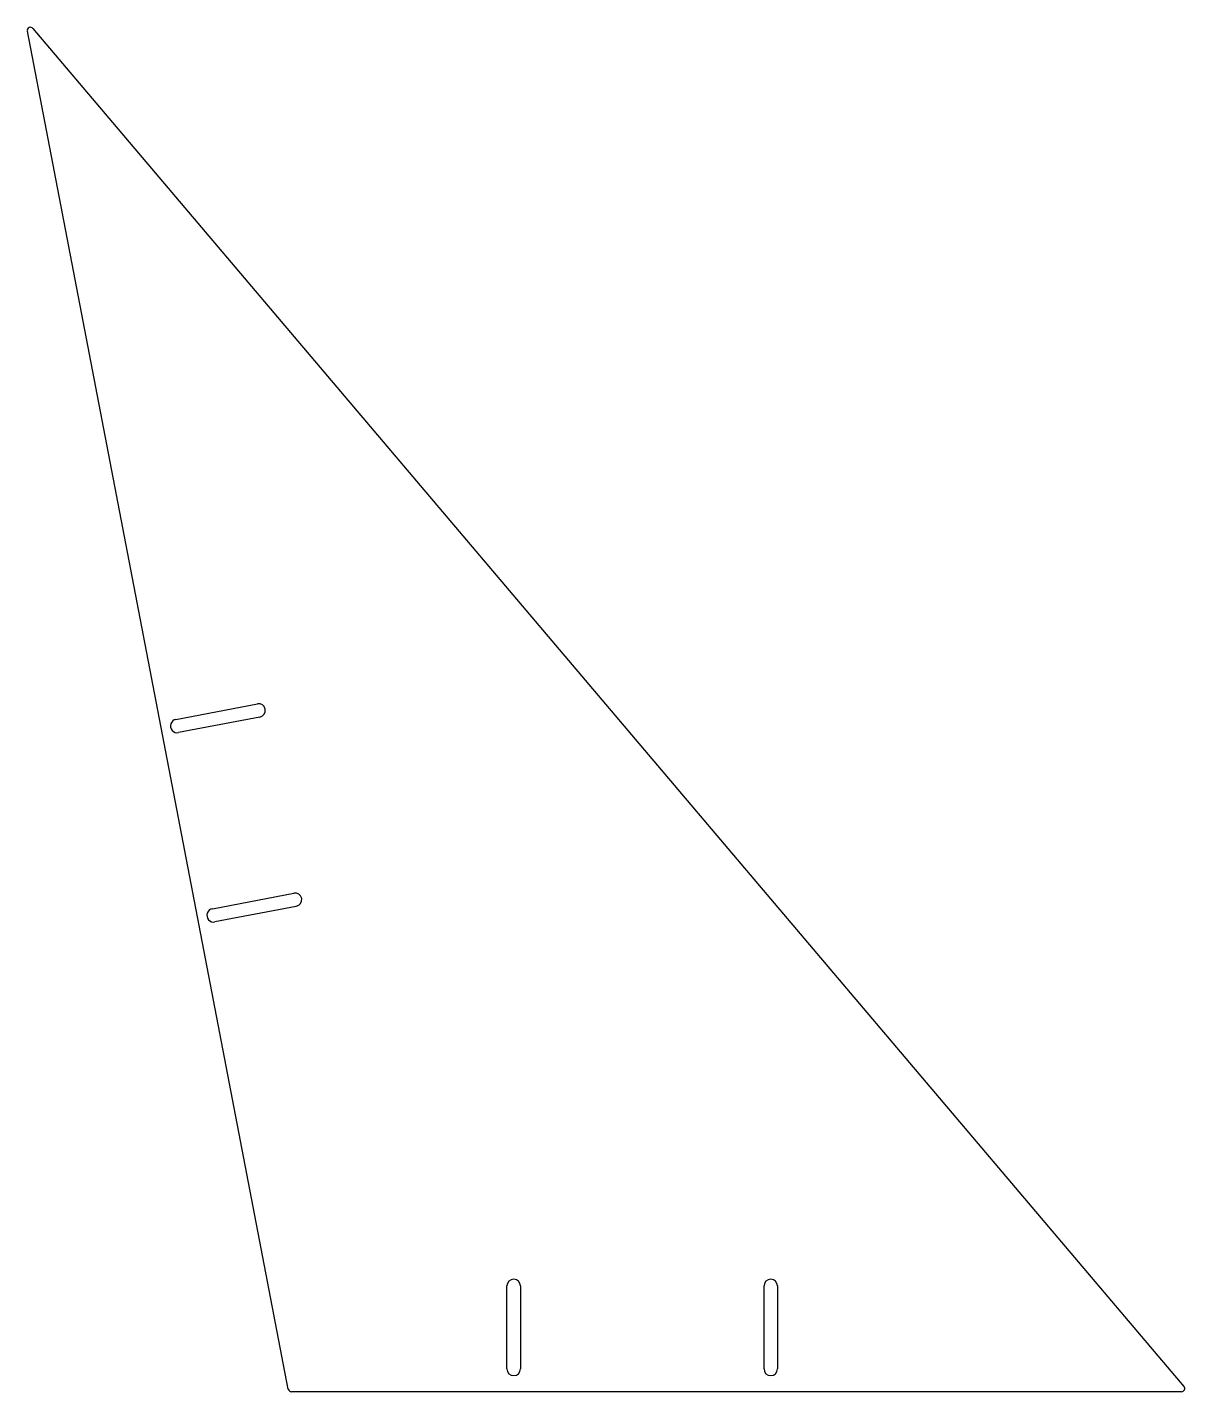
# Model space of a CAD drawing. Header units: millimetres. Extents: x -361 to -1, y 0 to 425.
import ezdxf

# ---------------------------------------------------------------- set-up
doc = ezdxf.new("R2010")
doc.units = ezdxf.units.MM

msp = doc.modelspace()

# ---------------------------------------------------------------- linework, layer by layer
at = {"color": 7, "linetype": 'Continuous', "lineweight": 25}
for p, q in [((-280.16, 0.81), (-361.38, 423.44)), ((-359.63, 424.28), (-1.4, 1.65)), ((-315.12, 209.23), (-289.78, 214.1)), ((-288.99, 209.98), (-314.33, 205.11)), ((-303.8, 150.31), (-278.46, 155.18)), ((-277.67, 151.05), (-303, 146.19)), ((-212.1, 7.1), (-212.1, 32.9)), ((-207.9, 32.9), (-207.9, 7.1)), ((-132.1, 7.1), (-132.1, 32.9)), ((-127.9, 32.9), (-127.9, 7.1)), ((-2.16, 0), (-279.17, 0))]:
    msp.add_line(p, q, dxfattribs=at)
for centre, radius, start, end in [((-360.4, 423.63), 1, 40.286, 190.8788), ((-289.39, 212.04), 2.1, 280.8788, 100.8788), ((-314.72, 207.17), 2.1, 100.8788, 280.8788), ((-278.06, 153.12), 2.1, 280.8788, 100.8788), ((-303.4, 148.25), 2.1, 100.8788, 280.8788), ((-210, 32.9), 2.1, 0, 180), ((-130, 32.9), 2.1, 0, 180), ((-210, 7.1), 2.1, 180, 0), ((-130, 7.1), 2.1, 180, 0), ((-279.17, 1), 1, 190.8788, 270), ((-2.16, 1), 1, 270, 40.286)]:
    msp.add_arc(centre, radius, start, end, dxfattribs=at)

doc.saveas('drawing.dxf')
